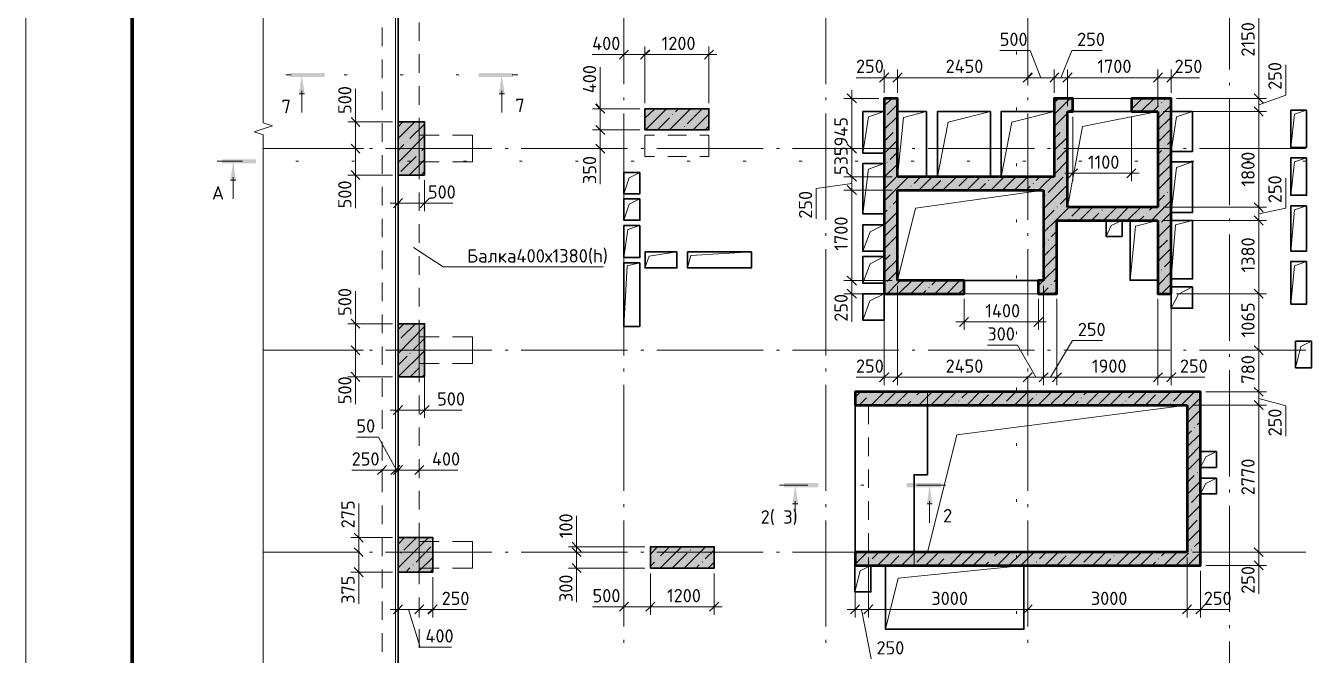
# Model space of a CAD drawing. Header units: millimetres. Extents: x -7003 to 53088, y -45042 to 39047.
# Drawn here: x -7003 to 17225, y 8998 to 20848 of the extents above; entities that cross this region are included whole.
import ezdxf

# ---------------------------------------------------------------- set-up
doc = ezdxf.new("R2010")
doc.units = ezdxf.units.MM
doc.styles.add('PDF ISOCPEUR', font='isocpeur.ttf')

msp = doc.modelspace()

# ---------------------------------------------------------------- hatches: boundary and pattern name
at = {"transparency": 33554559}
for points in [[(-1758, 19597), (-1763, 19597), (-1763, 19626), (-1767, 19626), (-1767, 19656), (-1771, 19656), (-1771, 19685), (-1775, 19685), (-1775, 19715), (-1780, 19715), (-1780, 19745), (-1784, 19745), (-1784, 19774), (-1788, 19774), (-1788, 19804), (-1792, 19804), (-1792, 19834), (-1796, 19834), (-1796, 19863), (-1801, 19863), (-1801, 19893), (-1805, 19893), (-1805, 19922), (-1809, 19922), (-1813, 19897), (-1860, 19571), (-1758, 19567)], [(2005, 19597), (2000, 19597), (2000, 19626), (1996, 19626), (1996, 19656), (1992, 19656), (1992, 19685), (1988, 19685), (1988, 19715), (1983, 19715), (1983, 19745), (1979, 19745), (1979, 19774), (1975, 19774), (1975, 19804), (1971, 19804), (1971, 19834), (1966, 19834), (1966, 19863), (1962, 19863), (1962, 19893), (1958, 19893), (1958, 19922), (1954, 19922), (1950, 19897), (1903, 19571), (2005, 19567)], [(-3049, 17971), (-3054, 17971), (-3054, 18001), (-3058, 18001), (-3058, 18030), (-3062, 18030), (-3062, 18060), (-3066, 18060), (-3066, 18090), (-3070, 18090), (-3070, 18119), (-3075, 18119), (-3075, 18149), (-3079, 18149), (-3079, 18179), (-3083, 18179), (-3083, 18208), (-3087, 18208), (-3087, 18238), (-3092, 18238), (-3092, 18267), (-3096, 18267), (-3096, 18297), (-3100, 18297), (-3104, 18272), (-3151, 17946), (-3049, 17942)], [(7528, 11876), (7524, 11876), (7524, 11906), (7520, 11906), (7520, 11935), (7516, 11935), (7516, 11965), (7511, 11965), (7511, 11995), (7507, 11995), (7507, 12024), (7503, 12024), (7503, 12054), (7499, 12054), (7499, 12083), (7494, 12083), (7494, 12113), (7490, 12113), (7490, 12143), (7486, 12143), (7486, 12172), (7482, 12172), (7482, 12198), (7477, 12198), (7473, 12172), (7431, 11876), (7427, 11851), (7528, 11846)], [(10055, 11876), (10051, 11876), (10051, 11906), (10047, 11906), (10047, 11935), (10043, 11935), (10043, 11965), (10038, 11965), (10038, 11995), (10034, 11995), (10034, 12024), (10030, 12024), (10030, 12054), (10026, 12054), (10026, 12083), (10021, 12083), (10021, 12113), (10017, 12113), (10017, 12143), (10013, 12143), (10013, 12172), (10009, 12172), (10009, 12198), (10004, 12198), (10000, 12168), (9996, 12134), (9992, 12105), (9987, 12071), (9983, 12041), (9979, 12007), (9975, 11978), (9971, 11944), (9966, 11914), (9962, 11880), (9958, 11851), (10055, 11846)]]:
    msp.add_hatch(color=7, dxfattribs=at).paths.add_polyline_path(points)
at = {"true_color": 0xffffff, "transparency": 33554559}
h = msp.add_hatch(color=7, dxfattribs=at)
h.paths.add_polyline_path([(12701, 19228), (12701, 19478), (12599, 19478), (12599, 19228)])
h.paths.add_polyline_path([(13801, 19478), (13801, 19228), (14301, 19228), (14301, 19478)])
h = msp.add_hatch(color=7, dxfattribs=at)
h.paths.add_polyline_path([(10652, 15800), (10652, 16049), (9403, 16049), (9403, 15800)])
h.paths.add_polyline_path([(12049, 16049), (12049, 15800), (12400, 15800), (12400, 16049)])

# ---------------------------------------------------------------- linework, layer by layer
at = {"color": 7, "lineweight": 20}
msp.add_lwpolyline([(-7003, -45042), (-7003, 39046)], dxfattribs=at)
at = {"color": 7, "lineweight": 80}
msp.add_lwpolyline([(51890, 38550), (51890, -44539), (-5002, -44539), (-5002, 38550)], close=True, dxfattribs=at)
at = {"color": 9, "lineweight": 9, "true_color": 0xc0c0c0}
for points in [[(-2533, 19020), (-2533, 35858), (11042, 35858)], [(-2533, 18909), (-2706, 18850), (-2533, 18795), (-2533, 1957)], [(-2533, 19019), (-2359, 18964), (-2533, 18909)]]:
    msp.add_lwpolyline(points, dxfattribs=at)
at = {"color": 253, "lineweight": 9, "true_color": 0xaaaaaa}
msp.add_lwpolyline([(-48, 3010), (-48, 34066), (-2533, 34066)], dxfattribs=at)
at = {"color": 7, "lineweight": 30}
for points in [[(3, 21838), (3, 19036)], [(4337, 20391), (4253, 20306), (4168, 20221)], [(4739, 20391), (4650, 20306), (4566, 20221)], [(5937, 20391), (5853, 20306), (5768, 20221)], [(9239, 19959), (9150, 19870), (9065, 19785)], [(9489, 19959), (9404, 19870), (9315, 19785)], [(11935, 19959), (11851, 19870), (11766, 19785)], [(12435, 19959), (12350, 19870), (12265, 19785)], [(12689, 19959), (12600, 19870), (12515, 19785)], [(14386, 19959), (14301, 19870), (14217, 19785)], [(14636, 19959), (14551, 19870), (14467, 19785)], [(8629, 19396), (8541, 19481), (8456, 19569)], [(16282, 19396), (16198, 19481), (16113, 19569)], [(3723, 19375), (3808, 19286), (3897, 19201)], [(9150, 18452), (8752, 18452), (8752, 19231), (9150, 19231)], [(9404, 19231), (9950, 19231)], [(9950, 19231), (9950, 18003)], [(10153, 18003), (10153, 19231), (11152, 19231)], [(11152, 19231), (11152, 18003)], [(11351, 18003), (11351, 19231), (12350, 19231)], [(12701, 19231), (13802, 19231)], [(14953, 19231), (14953, 18482), (14551, 18482)], [(14551, 19231), (14953, 19231)], [(16282, 19146), (16198, 19231), (16113, 19320)], [(-882, 19121), (-797, 19036), (-713, 18951)], [(3723, 18973), (3808, 18888), (3897, 18803)], [(-882, 18621), (-797, 18537), (-713, 18452)], [(3723, 18621), (3808, 18537), (3897, 18452)], [(8629, 18452), (8541, 18537), (8456, 18621)], [(9150, 17305), (8752, 17305), (8752, 18253), (9150, 18253)], [(14953, 18283), (14953, 17335), (14551, 17335)], [(14551, 18283), (14953, 18283)], [(-882, 18122), (-797, 18037), (-713, 17953)], [(3, 18037), (3, 15239)], [(8629, 17919), (8541, 18003), (8456, 18088)], [(12786, 18156), (12701, 18071), (12617, 17986)], [(13887, 18156), (13802, 18071), (13717, 17986)], [(8629, 17669), (8541, 17754), (8456, 17838)], [(87, 17593), (3, 17508), (-82, 17423)], [(587, 17593), (502, 17508), (418, 17423)], [(16282, 17347), (16198, 17432), (16113, 17517)], [(16282, 17097), (16198, 17182), (16113, 17267)], [(9150, 16602), (8752, 16602), (8752, 17102), (9150, 17102)], [(13628, 17182), (13628, 16882), (13328, 16882), (13328, 17182)], [(14301, 16056), (13777, 16056), (13777, 17182)], [(9150, 16001), (8752, 16001), (8752, 16505), (9150, 16505)], [(8629, 15967), (8541, 16052), (8456, 16137)], [(12050, 16052), (10653, 16052)], [(8629, 15718), (8541, 15802), (8456, 15887)], [(14953, 15933), (14953, 15531), (14551, 15531), (14551, 15802)], [(14551, 15933), (14953, 15933)], [(16282, 15718), (16198, 15802), (16113, 15887)], [(-882, 15324), (-797, 15239), (-713, 15155)], [(10737, 15358), (10653, 15273), (10568, 15188)], [(12138, 15358), (12054, 15273), (11965, 15188)], [(-882, 14824), (-797, 14740), (-713, 14655)], [(16282, 14655), (16198, 14740), (16113, 14824)], [(-882, 14325), (-797, 14236), (-713, 14151)], [(9239, 14316), (9150, 14232), (9065, 14147)], [(9489, 14316), (9404, 14232), (9315, 14147)], [(11935, 14316), (11851, 14232), (11766, 14147)], [(12236, 14316), (12151, 14232), (12067, 14147)], [(12486, 14316), (12401, 14232), (12316, 14147)], [(14386, 14316), (14301, 14232), (14217, 14147)], [(14636, 14316), (14551, 14232), (14467, 14147)], [(3, 14236), (3, 11214)], [(16282, 13872), (16198, 13957), (16113, 14041)], [(87, 13698), (3, 13614), (-82, 13529)], [(587, 13698), (502, 13614), (418, 13529)], [(16282, 13622), (16198, 13707), (16113, 13792)], [(15402, 12835), (15402, 12534), (15102, 12534)], [(15101, 12835), (15402, 12835)], [(-213, 12568), (-298, 12484), (-382, 12399)], [(37, 12568), (-48, 12484), (-133, 12399)], [(87, 12568), (3, 12484), (-82, 12399)], [(490, 12568), (401, 12484), (316, 12399)], [(15402, 12331), (15402, 12035), (15102, 12035)], [(15101, 12331), (15402, 12331)], [(-653, 11129), (-738, 11214), (-823, 11298)], [(-653, 10854), (-738, 10939), (-823, 11023)], [(3279, 11125), (3364, 11040), (3448, 10951)], [(3279, 11023), (3364, 10939), (3448, 10854)], [(16282, 10854), (16198, 10939), (16113, 11023)], [(3279, 10723), (3364, 10638), (3448, 10553)], [(8900, 10689), (8900, 10189), (8600, 10189), (8600, 10689), (8604, 10689)], [(11779, 10689), (11779, 9487), (9176, 9487), (9176, 10689)], [(16282, 10604), (16198, 10689), (16113, 10774)], [(-653, 10477), (-738, 10562), (-823, 10647)], [(3, 10562), (3, 7840)], [(87, 9944), (3, 9859), (-82, 9775)], [(490, 9944), (401, 9859), (316, 9775)], [(739, 9944), (655, 9859), (566, 9775)], [(4337, 9995), (4253, 9910), (4168, 9825)], [(4837, 9995), (4752, 9910), (4667, 9825)], [(6039, 9995), (5954, 9910), (5865, 9825)], [(8689, 9944), (8604, 9859), (8515, 9775)], [(8938, 9944), (8854, 9859), (8769, 9775)], [(11935, 9944), (11851, 9859), (11766, 9775)], [(14936, 9944), (14852, 9859), (14767, 9775)], [(15186, 9944), (15101, 9859), (15017, 9775)]]:
    msp.add_lwpolyline(points, dxfattribs=at)
at = {"color": 7, "lineweight": 9}
for points in [[(15652, 20022), (15652, 22025)], [(3, 19747), (3, 21749)], [(4253, 19747), (4253, 21749)], [(8054, 19747), (8054, 21749)], [(11851, 19747), (11851, 21749)], [(401, 20911), (401, 20564)], [(-298, 20814), (-298, 20463)], [(-298, 20213), (-298, 19862)], [(401, 20314), (401, 19963)], [(-1809, 19625), (-1809, 19214)], [(401, 19713), (401, 19362)], [(1954, 19625), (1954, 19214)], [(15652, 19722), (15652, 19773)], [(-1860, 19569), (-1758, 19569)], [(-298, 19612), (-298, 19265)], [(3, 19447), (3, 19498)], [(2005, 19569), (1903, 19569)], [(4253, 19447), (4253, 19498)], [(8054, 19447), (8054, 19498)], [(9150, 19341), (9294, 19481)], [(11851, 19447), (11851, 19498)], [(12350, 19400), (12435, 19481)], [(12350, 19176), (12600, 19426)], [(12600, 19426), (12629, 19451)], [(13802, 19481), (12701, 19481)], [(13810, 19286), (14005, 19481)], [(13980, 19231), (14234, 19481)], [(14369, 19396), (14373, 19400)], [(14424, 19451), (14458, 19481)], [(15652, 17470), (15652, 19472)], [(3, 17195), (3, 19193)], [(4253, 17195), (4253, 19193)], [(4650, 19108), (4832, 19286)], [(4828, 18888), (4650, 18888), (4650, 19286)], [(4828, 19286), (4650, 19286)], [(4659, 18888), (5057, 19286)], [(5429, 19286), (5078, 19286)], [(5108, 18888), (5506, 19286)], [(5167, 19172), (5167, 19176)], [(5222, 19227), (5281, 19286)], [(5446, 19002), (5726, 19286)], [(5556, 18888), (5853, 19184)], [(5853, 19286), (5679, 19286)], [(5853, 18888), (5853, 19286)], [(8054, 17195), (8054, 19193)], [(9150, 18452), (8752, 18452), (8752, 19231), (9150, 19231)], [(9150, 18892), (9404, 19142)], [(9205, 19172), (9404, 19366)], [(9404, 19231), (9950, 19231)], [(9404, 18003), (9514, 19121), (9950, 19231), (9404, 19231)], [(9950, 19231), (9950, 18003)], [(10153, 18003), (10153, 19231), (11152, 19231)], [(11152, 19231), (11152, 18003)], [(11351, 18003), (11351, 19231), (12350, 19231)], [(11851, 17195), (11851, 19193)], [(12350, 18951), (12600, 19201)], [(12634, 19231), (12701, 19299)], [(13802, 19231), (12701, 19231)], [(14204, 19231), (14301, 19328)], [(14301, 19104), (14551, 19354)], [(14301, 19328), (14314, 19341)], [(14953, 19231), (14953, 18482), (14551, 18482)], [(14551, 19231), (14953, 19231)], [(14551, 18482), (14653, 19133), (14953, 19231), (14551, 19231)], [(-298, 19011), (-298, 18664)], [(3, 18723), (316, 19036)], [(3, 18947), (92, 19036)], [(227, 18723), (502, 18998)], [(401, 19112), (401, 18786)], [(4883, 18888), (5112, 19117)], [(5391, 18947), (5391, 18951)], [(5781, 18888), (5853, 18960)], [(9150, 19117), (9154, 19117)], [(12574, 18947), (12600, 18977)], [(14301, 18880), (14539, 19117)], [(14301, 18655), (14551, 18905)], [(3, 18274), (502, 18774)], [(172, 18668), (172, 18668)], [(401, 18287), (401, 18786), (777, 18786)], [(1027, 18786), (1404, 18786), (1404, 18287)], [(4828, 18389), (4650, 18389), (4650, 18786)], [(4828, 18786), (4650, 18786)], [(5078, 18888), (5429, 18888)], [(5429, 18786), (5078, 18786)], [(5332, 18888), (5336, 18892)], [(5679, 18888), (5853, 18888)], [(5853, 18786), (5679, 18786)], [(5853, 18389), (5853, 18786)], [(9150, 18668), (9319, 18837)], [(9150, 18444), (9404, 18693)], [(9374, 18892), (9379, 18892)], [(12350, 18727), (12460, 18837)], [(12350, 18503), (12600, 18753)], [(12519, 18892), (12519, 18892)], [(14483, 18613), (14551, 18681)], [(-2533, 18537), (-2033, 18537)], [(-2033, 18537), (-785, 18537)], [(-535, 18537), (-480, 18537)], [(-298, 18414), (-298, 18063)], [(-230, 18537), (1768, 18537)], [(3, 18499), (113, 18613)], [(396, 18444), (396, 18444)], [(451, 18499), (502, 18549)], [(2018, 18537), (2073, 18537)], [(2322, 18537), (4320, 18537)], [(4570, 18537), (4625, 18537)], [(4875, 18537), (6873, 18537)], [(7122, 18537), (7178, 18537)], [(7427, 18537), (9425, 18537)], [(9264, 18329), (9404, 18469)], [(9675, 18537), (9730, 18537)], [(9980, 18537), (11978, 18537)], [(12227, 18537), (12282, 18537)], [(12405, 18329), (12600, 18528)], [(12532, 18537), (14530, 18537)], [(14301, 18431), (14369, 18499)], [(14301, 18207), (14551, 18456)], [(14424, 18554), (14428, 18558)], [(14784, 18537), (14835, 18537)], [(15085, 18537), (17087, 18537)], [(58, 18105), (341, 18389)], [(214, 18037), (502, 18325)], [(777, 18287), (401, 18287)], [(401, 18287), (401, 17961)], [(1404, 18287), (1027, 18287)], [(5078, 18389), (5429, 18389)], [(5679, 18389), (5853, 18389)], [(9150, 17305), (8752, 17305), (8752, 18253), (9150, 18253)], [(9150, 17995), (9404, 18245)], [(9205, 18274), (9209, 18278)], [(12350, 18050), (12600, 18304)], [(12350, 18278), (12350, 18278)], [(14314, 17995), (14551, 18232)], [(14953, 18283), (14953, 17335), (14551, 17335)], [(14551, 18283), (14953, 18283)], [(14551, 17335), (14653, 18181), (14953, 18283), (14551, 18283)], [(-3151, 17944), (-3049, 17944)], [(-3100, 17999), (-3100, 17589)], [(3, 18050), (7, 18054)], [(439, 18037), (502, 18101)], [(9150, 17771), (9374, 17995)], [(9404, 17796), (9607, 18003)], [(9713, 17881), (9832, 18003)], [(9806, 17754), (10056, 18003)], [(10030, 17754), (10217, 17936)], [(10255, 17754), (10509, 18003)], [(10272, 17995), (10276, 17995)], [(10555, 17826), (10733, 18003)], [(10708, 17754), (10957, 18003)], [(11114, 17936), (11118, 17940)], [(11156, 17754), (11406, 18003)], [(11169, 17995), (11182, 18003)], [(11398, 17771), (11631, 18003)], [(11605, 17754), (11855, 18003)], [(12011, 17936), (12079, 18003)], [(12151, 17851), (12304, 18003)], [(12236, 17711), (12519, 17995)], [(12574, 18050), (12574, 18054)], [(14301, 17758), (14551, 18008)], [(-298, 17813), (-298, 17462)], [(401, 17711), (401, 17364)], [(9150, 17546), (9404, 17796)], [(9582, 17754), (9599, 17771)], [(9654, 17826), (9658, 17826)], [(10496, 17771), (10500, 17771)], [(10932, 17754), (11059, 17881)], [(11829, 17754), (11901, 17826)], [(11956, 17881), (11961, 17885)], [(12054, 17754), (12151, 17851)], [(12181, 17432), (12600, 17851)], [(14483, 17711), (14483, 17715)], [(14539, 17771), (14551, 17783)], [(9319, 17487), (9404, 17572)], [(12181, 17656), (12185, 17660)], [(12460, 17487), (12600, 17627)], [(14301, 17533), (14424, 17656)], [(14301, 17309), (14551, 17559)], [(-298, 17212), (-298, 16865)], [(9150, 17322), (9205, 17377)], [(9150, 17097), (9404, 17347)], [(9264, 17432), (9264, 17436)], [(12151, 17402), (12181, 17432)], [(12151, 17178), (12350, 17377)], [(12151, 16954), (12401, 17203)], [(12401, 17203), (12629, 17432)], [(12405, 17432), (12409, 17436)], [(12405, 17432), (12405, 17432)], [(12629, 17208), (12634, 17212)], [(12685, 17263), (12854, 17432)], [(12828, 17182), (13078, 17432)], [(13053, 17182), (13192, 17322)], [(13247, 17377), (13252, 17377)], [(13277, 17182), (13527, 17432)], [(13303, 17432), (13303, 17432)], [(13527, 17208), (13751, 17432)], [(13726, 17182), (13980, 17432)], [(13950, 17182), (14035, 17263)], [(14090, 17322), (14090, 17322)], [(14145, 17377), (14204, 17432)], [(14179, 17182), (14301, 17309)], [(14369, 17153), (14551, 17335)], [(15652, 17169), (15652, 17220)], [(401, 17114), (401, 16763)], [(9150, 16602), (8752, 16602), (8752, 17102), (9150, 17102)], [(9150, 16873), (9404, 17123)], [(12295, 16873), (12401, 16979)], [(13628, 17182), (13628, 16882), (13328, 16882), (13328, 17182)], [(13328, 16882), (13425, 17085), (13628, 17182)], [(13328, 17182), (13328, 16882)], [(14301, 16056), (13777, 16056), (13777, 17182)], [(13777, 16056), (13882, 17076), (14301, 17182)], [(13777, 17182), (13777, 16056)], [(14301, 16860), (14551, 17110)], [(14314, 17097), (14318, 17097)], [(3, 16890), (3, 16945)], [(4253, 16890), (4253, 16945)], [(8054, 16890), (8054, 16945)], [(9150, 16649), (9404, 16899)], [(11851, 16890), (11851, 16945)], [(12151, 16729), (12181, 16759)], [(12151, 16505), (12401, 16755)], [(12236, 16814), (12240, 16818)], [(14301, 16636), (14483, 16814)], [(14539, 16873), (14543, 16873)], [(15652, 14918), (15652, 16920)], [(-298, 16615), (-298, 16264)], [(3, 14642), (3, 16640)], [(291, 16674), (854, 16310)], [(401, 16513), (401, 16162)], [(4253, 14642), (4253, 16640)], [(8054, 14642), (8054, 16640)], [(9150, 16001), (8752, 16001), (8752, 16505), (9150, 16505)], [(9150, 16424), (9264, 16535)], [(9319, 16590), (9319, 16594)], [(9374, 16645), (9404, 16674)], [(11851, 14642), (11851, 16640)], [(12151, 16281), (12401, 16530)], [(14301, 16412), (14551, 16661)], [(854, 16310), (1167, 16310)], [(1167, 16310), (3867, 16310)], [(9150, 16200), (9404, 16450)], [(12151, 16056), (12401, 16306)], [(14369, 16255), (14373, 16255)], [(14424, 16310), (14551, 16437)], [(-298, 16014), (-298, 15663)], [(9205, 16031), (9404, 16226)], [(9205, 15802), (9404, 16001)], [(9404, 16001), (9455, 16052)], [(9429, 15806), (9679, 16052)], [(9654, 15802), (9903, 16052)], [(10047, 15972), (10128, 16052)], [(10102, 15802), (10352, 16052)], [(10327, 15802), (10555, 16031)], [(12050, 16052), (10653, 16052)], [(12050, 15955), (12147, 16052)], [(12350, 16031), (12371, 16052), (12401, 16082)], [(14301, 15959), (14551, 16213)], [(14301, 16187), (14314, 16196)], [(401, 15912), (401, 15561)], [(9150, 15976), (9154, 15976)], [(9878, 15802), (9937, 15861)], [(9992, 15917), (9997, 15921)], [(10551, 15802), (10653, 15904)], [(12050, 15802), (10653, 15802)], [(12122, 15802), (12236, 15917)], [(12295, 15972), (12295, 15976)], [(12346, 15802), (12401, 15857)], [(14369, 15802), (14539, 15972)], [(14953, 15933), (14953, 15531), (14551, 15531), (14551, 15802)], [(14551, 15933), (14953, 15933)], [(14551, 15531), (14687, 15798), (14953, 15933), (14551, 15933)], [(14551, 15802), (14551, 15531)], [(-298, 15413), (-298, 15061)], [(401, 15311), (401, 14990)], [(3, 15133), (109, 15239)], [(3, 14681), (502, 15184)], [(58, 14964), (333, 15239)], [(-298, 14812), (-298, 14465)], [(3, 14905), (7, 14909)], [(282, 14740), (502, 14960)], [(401, 14490), (401, 14990), (777, 14990)], [(1027, 14990), (1404, 14990), (1404, 14490)], [(-2533, 14740), (-2033, 14740)], [(-2033, 14740), (-785, 14740)], [(-535, 14740), (-480, 14740)], [(-230, 14740), (1768, 14740)], [(3, 14456), (172, 14625)], [(7, 14236), (502, 14731)], [(227, 14681), (231, 14685)], [(2018, 14740), (2073, 14740)], [(2322, 14740), (4320, 14740)], [(4570, 14740), (4625, 14740)], [(4875, 14740), (6873, 14740)], [(7122, 14740), (7178, 14740)], [(7427, 14740), (9425, 14740)], [(9675, 14740), (9730, 14740)], [(9980, 14740), (11978, 14740)], [(12227, 14740), (12282, 14740)], [(12532, 14740), (14530, 14740)], [(14784, 14740), (14835, 14740)], [(15085, 14740), (17087, 14740)], [(15652, 14613), (15652, 14668)], [(3, 14338), (3, 14393)], [(231, 14236), (396, 14401)], [(777, 14490), (401, 14490)], [(401, 14490), (401, 14139)], [(451, 14456), (456, 14460)], [(1404, 14490), (1027, 14490)], [(4253, 14338), (4253, 14393)], [(8054, 14338), (8054, 14393)], [(11851, 14338), (11851, 14393)], [(15652, 12365), (15652, 14363)], [(-298, 14215), (-298, 13864)], [(3, 12090), (3, 14088)], [(456, 14236), (502, 14283)], [(4253, 12090), (4253, 14088)], [(8054, 12090), (8054, 14088)], [(11851, 12090), (11851, 14088)], [(401, 13889), (401, 13538)], [(8604, 13855), (8706, 13957)], [(8680, 13707), (8816, 13842)], [(8871, 13897), (8871, 13897)], [(8905, 13707), (9154, 13957)], [(8926, 13952), (8930, 13957)], [(9150, 13728), (9379, 13957)], [(9353, 13707), (9603, 13957)], [(9713, 13842), (9713, 13842)], [(9768, 13897), (9832, 13957)], [(9802, 13707), (10056, 13957)], [(10030, 13707), (10272, 13952)], [(10255, 13707), (10505, 13957)], [(10610, 13842), (10729, 13957)], [(10704, 13707), (10953, 13957)], [(10928, 13707), (11114, 13897)], [(11152, 13707), (11402, 13957)], [(11169, 13952), (11173, 13957)], [(11453, 13783), (11626, 13957)], [(11601, 13707), (11851, 13957)], [(11825, 13707), (11956, 13842)], [(12011, 13897), (12016, 13897)], [(12050, 13707), (12299, 13957)], [(12071, 13952), (12075, 13957)], [(12295, 13728), (12524, 13957)], [(12498, 13707), (12748, 13957)], [(12854, 13842), (12858, 13842)], [(12909, 13897), (12972, 13957)], [(12947, 13707), (13197, 13957)], [(13171, 13707), (13417, 13952)], [(13396, 13707), (13645, 13957)], [(13751, 13842), (13870, 13957)], [(13844, 13707), (14094, 13957)], [(14069, 13707), (14259, 13897)], [(14293, 13707), (14543, 13957)], [(14314, 13952), (14318, 13957)], [(14594, 13783), (14767, 13957)], [(14742, 13707), (14852, 13817)], [(14852, 13817), (14991, 13957)], [(14852, 13593), (15101, 13842)], [(-298, 13614), (-298, 13263)], [(9578, 13707), (9654, 13783)], [(10479, 13707), (10496, 13728)], [(10555, 13783), (10555, 13787)], [(11398, 13728), (11398, 13732)], [(12723, 13707), (12799, 13783)], [(13620, 13707), (13641, 13728)], [(13696, 13783), (13700, 13787)], [(14539, 13728), (14543, 13732)], [(14852, 13368), (15101, 13618)], [(15042, 13334), (15101, 13394)], [(401, 13288), (401, 12937)], [(14852, 13144), (14932, 13224)], [(14852, 12920), (15101, 13169)], [(14987, 13279), (14991, 13284)], [(-298, 13013), (-298, 12661)], [(14877, 12716), (15101, 12945)], [(401, 12687), (401, 12340)], [(14852, 12471), (15101, 12721)], [(15402, 12835), (15402, 12534), (15102, 12534)], [(15101, 12835), (15402, 12835)], [(15101, 12534), (15203, 12733), (15402, 12835), (15101, 12835)], [(-298, 12412), (-298, 12065)], [(14852, 12247), (14987, 12382)], [(15042, 12437), (15046, 12441)], [(15101, 12492), (15101, 12496)], [(14852, 12022), (15101, 12272)], [(15402, 12331), (15402, 12035), (15102, 12035)], [(15101, 12331), (15402, 12331)], [(15101, 12035), (15203, 12234), (15402, 12331), (15101, 12331)], [(15652, 12060), (15652, 12115)], [(401, 12090), (401, 11739)], [(7478, 11899), (7478, 11489)], [(10005, 11899), (10005, 11489)], [(14932, 11874), (15101, 12048)], [(-298, 11815), (-298, 11464)], [(3, 11785), (3, 11840)], [(4253, 11785), (4253, 11840)], [(7427, 11849), (7529, 11849)], [(8054, 11785), (8054, 11840)], [(10056, 11849), (9959, 11849)], [(11851, 11785), (11851, 11840)], [(14852, 11574), (15101, 11823)], [(14877, 11819), (14877, 11823)], [(15652, 9813), (15652, 11811)], [(3, 9538), (3, 11535)], [(401, 11489), (401, 11138)], [(4253, 9538), (4253, 11535)], [(8054, 9538), (8054, 11535)], [(11851, 9538), (11851, 11535)], [(14852, 11349), (15042, 11540)], [(15101, 11595), (15101, 11599)], [(-298, 11214), (-298, 10862)], [(3, 11091), (126, 11214)], [(3, 10642), (574, 11214)], [(113, 10977), (350, 11214)], [(14852, 11125), (15101, 11375)], [(14987, 11036), (15101, 11150)], [(-2533, 10939), (-2033, 10939)], [(-2033, 10939), (-785, 10939)], [(-535, 10939), (-480, 10939)], [(-230, 10939), (1768, 10939)], [(58, 10922), (62, 10926)], [(341, 10752), (621, 11036)], [(401, 10638), (401, 11138), (777, 11138)], [(1027, 11138), (1404, 11138), (1404, 10638)], [(2018, 10939), (2073, 10939)], [(2322, 10939), (4320, 10939)], [(4570, 10939), (4625, 10939)], [(4752, 10901), (4888, 11040)], [(4926, 10638), (4752, 10638), (4752, 11040)], [(4926, 11040), (4752, 11040)], [(4875, 10939), (6873, 10939)], [(4938, 10638), (5336, 11040)], [(4943, 10867), (5112, 11040)], [(5167, 10642), (5446, 10922)], [(5527, 11040), (5175, 11040)], [(5387, 10638), (5789, 11040)], [(5501, 10977), (5506, 10981)], [(5561, 11036), (5565, 11040)], [(5954, 11040), (5776, 11040)], [(5785, 10812), (5954, 10977)], [(5954, 10638), (5954, 11040)], [(7122, 10939), (7178, 10939)], [(7427, 10939), (9425, 10939)], [(8604, 10710), (8828, 10939)], [(8926, 10812), (9053, 10939)], [(9027, 10689), (9277, 10939)], [(9476, 10689), (9730, 10939)], [(9489, 10922), (9489, 10926)], [(9675, 10939), (9730, 10939)], [(9768, 10752), (9954, 10939)], [(9929, 10689), (10179, 10939)], [(9980, 10939), (11978, 10939)], [(10378, 10689), (10627, 10939)], [(10386, 10922), (10403, 10939)], [(10610, 10697), (10852, 10939)], [(10826, 10689), (11076, 10939)], [(11228, 10867), (11300, 10939)], [(11275, 10689), (11525, 10939)], [(11499, 10689), (11732, 10922)], [(11724, 10689), (11973, 10939)], [(12071, 10812), (12198, 10939)], [(12172, 10689), (12422, 10939)], [(12227, 10939), (12282, 10939)], [(12532, 10939), (14530, 10939)], [(12621, 10689), (12871, 10939)], [(12629, 10922), (12634, 10926)], [(12909, 10752), (13095, 10939)], [(13070, 10689), (13319, 10939)], [(13518, 10689), (13768, 10939)], [(13527, 10922), (13544, 10939)], [(13751, 10697), (13992, 10939)], [(13967, 10689), (14217, 10939)], [(14369, 10867), (14441, 10939)], [(14416, 10689), (14666, 10939)], [(14640, 10689), (14877, 10922)], [(14784, 10939), (14835, 10939)], [(14864, 10689), (15101, 10926)], [(14932, 10977), (14932, 10981)], [(15085, 10939), (17087, 10939)], [(282, 10697), (286, 10702)], [(375, 10562), (655, 10841)], [(4752, 10676), (4828, 10752)], [(4883, 10812), (4888, 10812)], [(5611, 10638), (5671, 10697)], [(5726, 10752), (5730, 10757)], [(5836, 10638), (5954, 10752)], [(8900, 10689), (8900, 10189), (8600, 10189), (8600, 10689), (8604, 10689)], [(8600, 10189), (8701, 10587), (8900, 10689)], [(8604, 10689), (8600, 10689), (8600, 10189)], [(8803, 10689), (8816, 10697)], [(8871, 10752), (8871, 10757)], [(9175, 9487), (9417, 10448), (11774, 10689)], [(9175, 10689), (9175, 9487)], [(11779, 10689), (11779, 9487), (9176, 9487), (9176, 10689)], [(9252, 10689), (9429, 10867)], [(9713, 10697), (9713, 10702)], [(10153, 10689), (10272, 10812)], [(10331, 10867), (10331, 10867)], [(11051, 10689), (11114, 10752)], [(11169, 10812), (11173, 10812)], [(11948, 10689), (11956, 10697)], [(12011, 10752), (12016, 10757)], [(12397, 10689), (12574, 10867)], [(12854, 10697), (12858, 10702)], [(13294, 10689), (13417, 10812)], [(13472, 10867), (13476, 10867)], [(14191, 10689), (14259, 10752)], [(14314, 10812), (14318, 10812)], [(15089, 10689), (15101, 10697)], [(-298, 10613), (-298, 10261)], [(151, 10562), (227, 10642)], [(777, 10638), (401, 10638)], [(401, 10638), (401, 10338)], [(600, 10562), (655, 10617)], [(1404, 10638), (1027, 10638)], [(5175, 10638), (5527, 10638)], [(5776, 10638), (5954, 10638)], [(-298, 10012), (-298, 9665)], [(401, 10088), (401, 9736)], [(401, 9487), (401, 9140)], [(15652, 9508), (15652, 9563)], [(-298, 9415), (-298, 9063)], [(3, 9233), (3, 9288)], [(4253, 9233), (4253, 9288)], [(8054, 9233), (8054, 9288)], [(11851, 9233), (11851, 9288)], [(15652, 7260), (15652, 9258)]]:
    msp.add_lwpolyline(points, dxfattribs=at)
at = {"color": 7, "lineweight": 18}
for points in [[(16346, 21631), (16198, 21631), (16198, 19481)], [(4650, 20458), (4650, 20306), (6001, 20306)], [(5853, 19388), (5853, 20306), (5853, 20458)], [(11326, 20382), (11897, 20382)], [(11897, 20382), (12100, 19870)], [(12685, 20382), (12477, 19870)], [(13252, 20382), (12685, 20382)], [(3656, 20306), (4240, 20306)], [(4104, 20306), (4650, 20306)], [(4240, 20306), (4452, 20306)], [(4253, 20327), (4253, 20306), (4253, 20158)], [(4650, 20306), (4650, 19388)], [(16706, 20111), (16706, 19540)], [(3808, 20065), (3808, 19476)], [(8621, 19870), (9188, 19870)], [(9002, 19870), (9404, 19870)], [(9150, 19582), (9150, 19870), (9150, 20022)], [(9188, 19870), (9277, 19870)], [(9404, 20022), (9404, 19870), (11851, 19870)], [(9404, 19870), (9404, 19582)], [(11851, 19870), (11851, 19891)], [(11851, 19722), (11851, 19870), (12350, 19870)], [(12350, 20022), (12350, 19870), (12600, 19870)], [(12350, 19870), (12350, 19582)], [(12600, 20022), (12600, 19870), (14301, 19870)], [(12600, 19870), (12600, 19332)], [(14301, 20022), (14301, 19870), (14704, 19870)], [(14301, 19870), (14301, 19332)], [(14513, 19870), (14428, 19870)], [(15085, 19870), (14513, 19870)], [(14551, 19582), (14551, 19870), (14551, 20022)], [(-797, 19658), (-797, 19091)], [(8541, 19633), (8541, 18537)], [(3660, 18888), (3808, 18888), (3808, 19438)], [(3808, 19476), (3808, 19087)], [(9053, 19481), (8541, 19481), (8392, 19481)], [(12701, 19481), (13125, 19481)], [(13374, 19481), (13802, 19481)], [(16198, 19481), (14653, 19481)], [(16706, 19540), (16198, 19358)], [(16346, 19481), (16198, 19481), (16198, 19231)], [(-649, 18537), (-797, 18537), (-797, 19189)], [(4553, 19286), (3808, 19286), (3660, 19286)], [(12600, 17432), (12883, 18951), (14301, 19231)], [(16198, 19231), (14403, 19231)], [(16346, 19231), (16198, 19231), (16198, 17432)], [(-99, 19036), (-797, 19036), (-945, 19036)], [(-797, 19091), (-797, 18786)], [(12701, 19133), (12701, 18071), (12701, 17919)], [(13802, 19133), (13802, 18071), (13802, 17919)], [(3808, 18389), (3808, 18888)], [(3808, 18888), (4553, 18888)], [(3808, 18435), (3808, 18714)], [(-797, 18537), (-818, 18537)], [(-797, 17889), (-797, 18537)], [(3791, 18537), (3808, 18537), (3961, 18537)], [(3808, 17868), (3808, 18435)], [(8392, 18537), (8541, 18537), (8541, 18003)], [(8541, 18537), (8562, 18537)], [(16198, 18499), (16198, 18334)], [(16198, 17821), (16198, 18499)], [(-797, 17982), (-797, 18287)], [(-99, 18037), (-797, 18037), (-945, 18037)], [(-797, 17411), (-797, 17982)], [(3, 17940), (3, 17508), (3, 17360)], [(502, 17940), (502, 17508), (502, 17360)], [(8392, 18003), (8541, 18003), (8541, 17754)], [(8541, 18003), (9302, 18003)], [(12553, 18071), (13950, 18071)], [(16706, 17978), (16706, 17411)], [(7872, 17783), (8540, 17876)], [(7872, 17216), (7872, 17783)], [(8392, 17754), (8541, 17754), (8541, 16052)], [(8541, 17754), (9302, 17754)], [(9404, 16052), (9743, 17415), (12151, 17754)], [(-145, 17508), (655, 17508)], [(464, 17508), (253, 17508)], [(1036, 17508), (464, 17508)], [(16198, 17432), (14403, 17432)], [(16346, 17432), (16198, 17432), (16198, 17182)], [(16706, 17411), (16198, 17309)], [(9150, 17102), (9150, 16602)], [(9150, 17102), (9150, 17102)], [(16198, 17182), (14403, 17182)], [(16346, 17182), (16198, 17182), (16198, 15802)], [(9150, 16505), (9150, 16001)], [(9150, 16505), (9150, 16505)], [(8392, 16052), (8541, 16052), (8541, 15654)], [(8541, 16052), (9302, 16052)], [(-797, 15853), (-797, 15286)], [(9053, 15802), (8541, 15802), (8392, 15802)], [(8541, 15845), (8541, 15929)], [(8541, 15277), (8541, 15845)], [(9404, 14232), (9404, 15955)], [(10928, 15802), (10653, 15802)], [(11525, 15802), (11178, 15802)], [(12050, 15802), (11779, 15802)], [(12151, 14232), (12151, 15955)], [(16198, 15802), (14653, 15802)], [(16346, 15802), (16198, 15802), (16198, 14740)], [(9150, 15705), (9150, 14232), (9150, 14079)], [(10653, 15705), (10653, 15273), (10653, 15125)], [(12054, 15705), (12054, 15273), (12054, 15125)], [(12401, 14232), (12401, 15705)], [(14301, 14232), (14301, 15705)], [(14551, 15705), (14551, 14232), (14551, 14079)], [(-649, 14740), (-797, 14740), (-797, 15387)], [(-797, 15286), (-797, 14990)], [(10500, 15273), (12202, 15273)], [(-99, 15239), (-797, 15239), (-945, 15239)], [(11093, 14837), (11660, 14837)], [(11660, 14837), (12003, 14232)], [(12693, 14922), (12278, 14232)], [(13260, 14922), (12693, 14922)], [(-797, 14740), (-818, 14740)], [(-797, 14088), (-797, 14740)], [(16050, 14740), (16198, 14740), (16198, 13957)], [(16198, 14740), (16219, 14740)], [(-797, 14291), (-797, 14490)], [(502, 14295), (502, 13614), (502, 13466)], [(-99, 14236), (-797, 14236), (-945, 14236)], [(-797, 13724), (-797, 14291)], [(8621, 14232), (9188, 14232)], [(9002, 14232), (9404, 14232)], [(9188, 14232), (9277, 14232)], [(9404, 14079), (9404, 14232), (11851, 14232)], [(11851, 14232), (11851, 14253)], [(11851, 14079), (11851, 14232), (12151, 14232)], [(12151, 14079), (12151, 14232), (12401, 14232)], [(12401, 14079), (12401, 14232), (14301, 14232)], [(14301, 14079), (14301, 14232), (14704, 14232)], [(14615, 14232), (14428, 14232)], [(15182, 14232), (14615, 14232)], [(16198, 13957), (15203, 13957)], [(16346, 13957), (16198, 13957), (16198, 13707)], [(16706, 13690), (16198, 13834)], [(-145, 13614), (655, 13614)], [(3, 13635), (3, 13614), (3, 13466)], [(638, 13614), (253, 13614)], [(1205, 13614), (638, 13614)], [(8854, 13347), (8854, 13707)], [(9963, 10934), (10517, 13148), (14852, 13703)], [(16198, 13707), (14953, 13707)], [(16346, 13707), (16198, 13707), (16198, 10939)], [(16706, 13119), (16706, 13690)], [(-780, 13106), (-366, 13106)], [(-366, 13106), (-23, 12484)], [(8854, 12746), (8854, 13097)], [(-869, 12484), (-298, 12484)], [(-446, 12484), (-48, 12484)], [(-298, 12484), (-298, 12501)], [(-298, 12331), (-298, 12484), (-171, 12484)], [(-48, 12484), (-48, 12501)], [(-48, 12331), (-48, 12484), (3, 12484)], [(3, 12484), (3, 12501)], [(3, 12331), (3, 12484), (553, 12484)], [(540, 12484), (202, 12484)], [(401, 12501), (401, 12484), (401, 12331)], [(1129, 12484), (540, 12484)], [(8854, 12149), (8854, 12496)], [(8854, 11548), (8854, 11899)], [(-738, 11857), (-738, 11286)], [(3364, 11620), (3364, 11099)], [(-99, 11214), (-738, 11214), (-886, 11214)], [(-738, 11362), (-738, 10939)], [(-738, 11286), (-738, 11074)], [(3512, 10939), (3364, 10939), (3364, 11188)], [(8854, 10939), (8854, 11298)], [(-886, 10939), (-738, 10939), (-738, 10414)], [(-738, 10939), (-717, 10939)], [(4650, 11040), (3364, 11040), (3211, 11040)], [(3364, 10939), (3343, 10939)], [(3364, 11099), (3364, 10989)], [(3364, 10490), (3364, 10939)], [(16198, 10939), (14953, 10939)], [(16346, 10939), (16198, 10939), (16198, 10537)], [(-738, 10532), (-738, 10752)], [(3364, 10566), (3364, 10786)], [(8600, 10689), (8604, 10689)], [(8854, 9859), (8854, 10837)], [(14852, 9859), (14852, 10837)], [(15203, 10689), (16198, 10689), (16346, 10689)], [(16198, 10727), (16198, 10812)], [(16198, 10156), (16198, 10727)], [(-99, 10562), (-738, 10562), (-886, 10562)], [(-738, 9965), (-738, 10532)], [(655, 10465), (655, 9859), (655, 9707)], [(4650, 10638), (3364, 10638), (3211, 10638)], [(3364, 9999), (3364, 10566)], [(4752, 9910), (4752, 10536)], [(5954, 10536), (5954, 9910), (5954, 9758)], [(8604, 10587), (8604, 9859), (8604, 9707)], [(15101, 10587), (15101, 9859), (15101, 9707)], [(-145, 9859), (401, 9859)], [(3, 9880), (3, 9859), (3, 9707)], [(418, 9152), (202, 9859)], [(401, 9859), (401, 9880)], [(401, 9707), (401, 9859), (803, 9859)], [(727, 9859), (528, 9859)], [(1294, 9859), (727, 9859)], [(3664, 9910), (4231, 9910)], [(4104, 9910), (4752, 9910)], [(4231, 9910), (4502, 9910)], [(4253, 9927), (4253, 9910), (4253, 9758)], [(4752, 9758), (4752, 9910), (6102, 9910)], [(8452, 9859), (8854, 9859)], [(8905, 8928), (8727, 9859)], [(8854, 9707), (8854, 9859), (11851, 9859)], [(11851, 9859), (11851, 9880)], [(11851, 9707), (11851, 9859), (14852, 9859)], [(14852, 9707), (14852, 9859), (15250, 9859)], [(15063, 9859), (14979, 9859)], [(15635, 9859), (15063, 9859)], [(1006, 9152), (418, 9152)]]:
    msp.add_lwpolyline(points, dxfattribs=at)
at = {"color": 7, "lineweight": 9, "true_color": 0xffffff}
for points in [[(11643, 20361), (11643, 20306)], [(-2109, 19925), (-2008, 19925)], [(-1009, 19925), (-954, 19925)], [(45, 19925), (100, 19925)], [(1099, 19925), (1150, 19925)], [(2153, 19925), (2255, 19925)], [(11643, 19307), (11643, 19256)], [(-3400, 18300), (-2922, 18300)], [(-1923, 18300), (-1872, 18300)], [(-869, 18300), (-818, 18300)], [(181, 18300), (236, 18300)], [(1235, 18300), (1290, 18300)], [(2289, 18300), (2339, 18300)], [(3343, 18300), (3393, 18300)], [(4392, 18300), (4447, 18300)], [(5446, 18300), (5501, 18300)], [(6500, 18300), (6551, 18300)], [(7554, 18300), (7605, 18300)], [(8604, 18300), (8659, 18300)], [(9658, 18300), (9713, 18300)], [(10712, 18300), (10763, 18300)], [(11643, 18253), (11643, 18202)], [(11762, 18300), (11817, 18300)], [(12816, 18300), (12871, 18300)], [(13870, 18300), (13921, 18300)], [(14924, 18300), (14975, 18300)], [(15973, 18300), (16029, 18300)], [(17027, 18300), (17083, 18300)], [(11643, 17203), (11643, 17148)], [(11643, 16149), (11643, 16094)], [(11643, 15095), (11643, 15045)], [(11643, 14041), (11643, 13991)], [(11643, 12992), (11643, 12937)], [(7178, 12200), (7715, 12200)], [(8714, 12200), (8769, 12200)], [(9768, 12200), (10306, 12200)], [(11643, 11938), (11643, 11883)], [(11643, 10884), (11643, 10833)], [(11643, 9830), (11643, 9779)]]:
    msp.add_lwpolyline(points, dxfattribs=at)
at = {"color": 7, "lineweight": 50}
for points in [[(9404, 18003), (9404, 19481), (9150, 19481), (9150, 15802), (9404, 15802)], [(12600, 19481), (12350, 19481), (12350, 18003)], [(12600, 19231), (12701, 19231), (12701, 19481), (12600, 19481)], [(14301, 19481), (13802, 19481), (13802, 19231)], [(14551, 15802), (14551, 19480), (14301, 19480)], [(12600, 18003), (12600, 19231)], [(13802, 19231), (14301, 19231)], [(14301, 19231), (14301, 17432)], [(12151, 18003), (9404, 18003)], [(12350, 18003), (12151, 18003)], [(12600, 17432), (12600, 18003)], [(9404, 16052), (9404, 17754)], [(9404, 17754), (12151, 17754)], [(12151, 17754), (12151, 17432)], [(12151, 17432), (12151, 16052)], [(14301, 17432), (12600, 17432)], [(12401, 17182), (14301, 17182)], [(12401, 16052), (12401, 17182)], [(14301, 17182), (14301, 15802), (14551, 15802)], [(10653, 16052), (9404, 16052)], [(9404, 15802), (10653, 15802), (10653, 16052)], [(12151, 16052), (12050, 16052), (12050, 15802), (12401, 15802), (12401, 16052)], [(14852, 13957), (8604, 13957), (8604, 13707)], [(15101, 10939), (15101, 13957), (14852, 13957)], [(8604, 13707), (14852, 13707)], [(14852, 13707), (14852, 10939)], [(8604, 10689), (15101, 10689), (15101, 10939)], [(14852, 10939), (8604, 10939), (8604, 10689)]]:
    msp.add_lwpolyline(points, dxfattribs=at)
at = {"color": 7, "lineweight": 30}
for points in [[(4650, 18888), (5853, 18888), (5853, 19286), (4650, 19286)], [(17099, 19256), (17099, 18558), (16803, 18558), (16803, 19256)], [(502, 18037), (502, 19036), (3, 19036), (3, 18037)], [(17099, 18359), (17099, 17656), (16803, 17656), (16803, 18359)], [(4553, 18088), (4553, 17686), (4253, 17686), (4253, 18088)], [(4553, 17589), (4553, 17186), (4253, 17186), (4253, 17589)], [(17099, 17457), (17099, 16607), (16803, 16607), (16803, 17457)], [(4553, 17089), (4553, 16488), (4253, 16488), (4253, 17089)], [(14953, 17182), (14953, 16082), (14551, 16082), (14551, 17182)], [(5252, 16590), (5252, 16289), (4651, 16289), (4651, 16590)], [(6653, 16590), (6653, 16289), (5451, 16289), (5451, 16590)], [(4553, 16386), (4553, 15189), (4253, 15189), (4253, 16386)], [(17099, 16408), (17099, 15608), (16803, 15608), (16803, 16408)], [(9150, 15802), (9150, 15303), (8752, 15303), (8752, 15802)], [(502, 14236), (502, 15239), (3, 15239), (3, 14236)], [(17193, 14909), (17193, 14410), (16892, 14410), (16892, 14909)], [(655, 10562), (655, 11214), (3, 11214), (3, 10562)], [(4752, 10638), (5954, 10638), (5954, 11040), (4752, 11040)]]:
    msp.add_lwpolyline(points, close=True, dxfattribs=at)
at = {"color": 7, "lineweight": 9}
for points in [[(8752, 18452), (8854, 19133), (9150, 19231), (8752, 19231)], [(10153, 18003), (10352, 19032), (11152, 19231), (10153, 19231)], [(11351, 18003), (11550, 19032), (12350, 19231), (11351, 19231)], [(17099, 19256), (17099, 18558), (16803, 18558), (16803, 19256)], [(16803, 18558), (16875, 19184), (17099, 19256), (16803, 19256)], [(8752, 17305), (8854, 18151), (9150, 18253), (8752, 18253)], [(17099, 18359), (17099, 17656), (16803, 17656), (16803, 18359)], [(16803, 17656), (16875, 18283), (17099, 18359), (16803, 18359)], [(4553, 18088), (4553, 17686), (4253, 17686), (4253, 18088)], [(4253, 17686), (4354, 17986), (4553, 18088), (4253, 18088)], [(4553, 17589), (4553, 17186), (4253, 17186), (4253, 17589)], [(4253, 17186), (4354, 17487), (4553, 17588), (4253, 17588)], [(17099, 17457), (17099, 16607), (16803, 16607), (16803, 17457)], [(16803, 16606), (16875, 17381), (17099, 17457), (16803, 17457)], [(4553, 17089), (4553, 16488), (4253, 16488), (4253, 17089)], [(4253, 16488), (4329, 17013), (4553, 17089), (4253, 17089)], [(8752, 16602), (8888, 16970), (9150, 17102), (8752, 17102)], [(14953, 17182), (14953, 16082), (14551, 16082), (14551, 17182)], [(14551, 16082), (14632, 17102), (14953, 17182), (14551, 17182)], [(4650, 16289), (4727, 16513), (5252, 16590), (4650, 16590)], [(5252, 16590), (5252, 16289), (4651, 16289), (4651, 16590)], [(5450, 16289), (5514, 16526), (6653, 16590), (5450, 16590)], [(6653, 16590), (6653, 16289), (5451, 16289), (5451, 16590)], [(8752, 16001), (8888, 16369), (9150, 16505), (8752, 16505)], [(4553, 16386), (4553, 15189), (4253, 15189), (4253, 16386)], [(4253, 15188), (4312, 16327), (4553, 16386), (4253, 16386)], [(17099, 16408), (17099, 15608), (16803, 15608), (16803, 16408)], [(16803, 15608), (16875, 16331), (17099, 16407), (16803, 16407)], [(9150, 15802), (9150, 15303), (8752, 15303), (8752, 15802)], [(8752, 15303), (8883, 15671), (9150, 15802), (8752, 15802)], [(17193, 14909), (17193, 14410), (16892, 14410), (16892, 14909)], [(16892, 14410), (16994, 14807), (17193, 14909), (16892, 14909)]]:
    msp.add_lwpolyline(points, close=True, dxfattribs=at)
at = {"color": 9, "lineweight": 18, "true_color": 0xc0c0c0}
for points in [[(9963, 13707), (9963, 13957)], [(9713, 10689), (9713, 10939)]]:
    msp.add_lwpolyline(points, dxfattribs=at)
at = {"color": 9, "lineweight": 30, "true_color": 0xc0c0c0}
for points in [[(8604, 13707), (8604, 10939)], [(9713, 10939), (9713, 12395), (9963, 12395), (9963, 13707)]]:
    msp.add_lwpolyline(points, dxfattribs=at)
at = {"color": 7, "lineweight": 9, "transparency": 33554559}
for points in [[(-2021, 19880), (-1377, 19880), (-2021, 19961), (-1377, 19961)], [(1522, 19880), (2165, 19880), (1522, 19961), (2165, 19961)], [(-3312, 18255), (-2668, 18255), (-3312, 18335), (-2668, 18335)], [(7266, 12160), (7909, 12160), (7266, 12240), (7909, 12240)], [(9573, 12160), (10220, 12160), (9573, 12240), (10220, 12240)]]:
    msp.add_solid(points, dxfattribs=at)
at = {"color": 7, "lineweight": 5, "true_color": 0xffffff, "transparency": 33554559}
for points in [[(9149, 15800), (9403, 15800), (9149, 19478), (9403, 19478)], [(12349, 18001), (12599, 18001), (12349, 19478), (12599, 19478)], [(14301, 15800), (14550, 15800), (14301, 19478), (14550, 19478)], [(4650, 18885), (5852, 18885), (4650, 19283), (5852, 19283)], [(2, 18035), (502, 18035), (2, 19034), (502, 19034)], [(9403, 17751), (12150, 17751), (9403, 18001), (12150, 18001)], [(12150, 17429), (12599, 17429), (12150, 18001), (12599, 18001)], [(12150, 16049), (12400, 16049), (12150, 17429), (12400, 17429)], [(12400, 17180), (14301, 17180), (12400, 17429), (14301, 17429)], [(2, 14234), (502, 14234), (2, 15237), (502, 15237)], [(8603, 13705), (14851, 13705), (8603, 13954), (14851, 13954)], [(14851, 10936), (15101, 10936), (14851, 13954), (15101, 13954)], [(2, 10560), (654, 10560), (2, 11211), (654, 11211)], [(4752, 10636), (5954, 10636), (4752, 11038), (5954, 11038)], [(8603, 10687), (15101, 10687), (8603, 10936), (15101, 10936)]]:
    msp.add_solid(points, dxfattribs=at)

# ---------------------------------------------------------------- texts
at = {"color": 7, "char_height": 249.5, "attachment_point": 4, "rotation": 90, "style": 'PDF ISOCPEUR'}
for s, insert in [('2150', (15997, 20268)), ('250', (16504, 19641)), ('400', (3607, 19578)), ('500', (-999, 19188)), ('535945', (8339, 18037)), ('1800', (15997, 17821)), ('350', (3607, 17868)), ('250', (16504, 17508)), ('500', (-999, 17411)), ('250', (7670, 17216)), ('1700', (8339, 16615)), ('1380', (15997, 16204)), ('500', (-999, 15387)), ('250', (8339, 15277)), ('1065', (15997, 14981)), ('780', (15997, 14113)), ('500', (-999, 13724)), ('250', (16504, 13118)), ('2770', (15997, 12009)), ('275', (-939, 11387)), ('100', (3162, 11201)), ('250', (15997, 10155)), ('375', (-939, 9965)), ('300', (3162, 9999))]:
    msp.add_mtext(s, dxfattribs=dict(at, insert=insert))
at = {"color": 7, "attachment_point": 4, "style": 'PDF ISOCPEUR'}
for s, insert, char_height in [('400', (3656, 20516), 249.5), ('1200', (4964, 20516), 249.5), ('500', (11326, 20592), 249.5), ('250', (12782, 20592), 249.5), ('250', (8621, 20084), 249.5), ('2450', (10306, 20084), 249.5), ('1700', (13163, 20084), 249.5), ('250', (14615, 20084), 249.5), ('7', (-2190, 19327), 253), ('7', (2208, 19349), 253), ('1100', (12985, 18281), 249.5), ('А', (-3498, 17702), 253), ('500', (566, 17718), 249.5), ('Балка400х1380(h)', (1302, 16504), 252.61), ('1400', (11055, 15483), 249.5), ('300', (11093, 15047), 249.5), ('250', (12795, 15131), 249.5), ('250', (8621, 14441), 249.5), ('2450', (10306, 14441), 249.5), ('1900', (13061, 14441), 249.5), ('250', (14716, 14441), 249.5), ('500', (739, 13823), 249.5), ('50', (-780, 13315), 249.5), ('250', (-869, 12693), 249.5), ('400', (642, 12693), 249.5), ('2( 3)', (6826, 11589), 251.8), ('2', (10259, 11624), 253), ('250', (824, 10069), 249.5), ('500', (3664, 10120), 249.5), ('1200', (5065, 10120), 249.5), ('3000', (10039, 10069), 249.5), ('3000', (13040, 10069), 249.5), ('250', (15165, 10069), 249.5), ('400', (519, 9362), 249.5), ('250', (9006, 9138), 249.5)]:
    msp.add_mtext(s, dxfattribs=dict(at, insert=insert, char_height=char_height))

doc.saveas('drawing.dxf')
